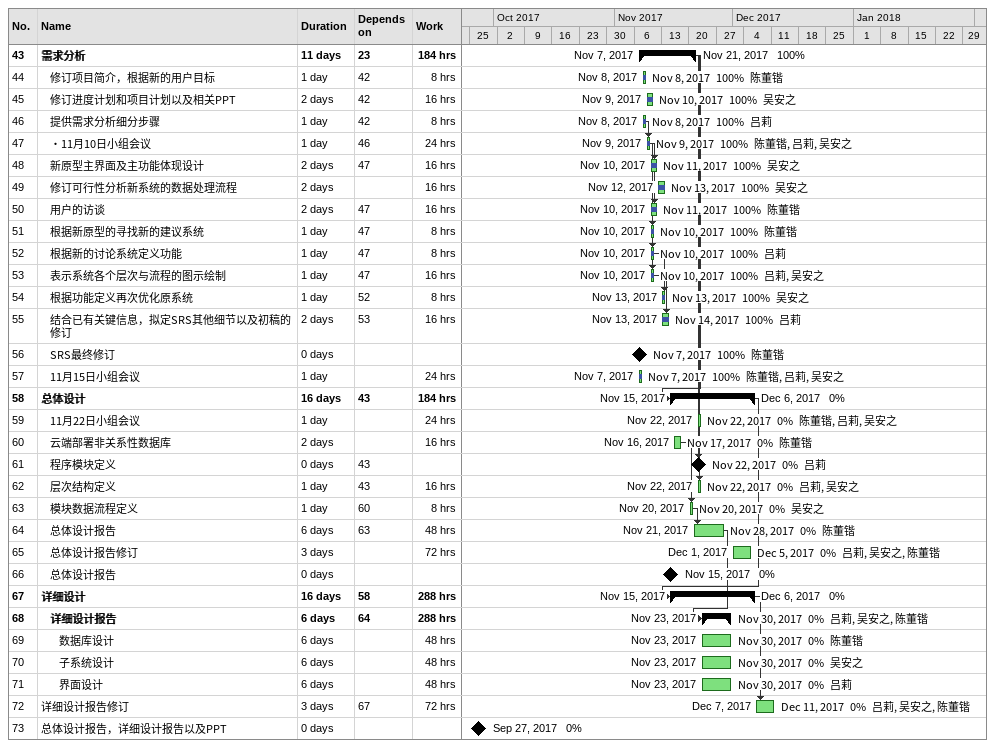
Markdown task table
| ID | Level | Task | Duration | Start | Finish | Predecessors | Resources | % complete | Work (h) |
|---|---|---|---|---|---|---|---|---|---|
| 43 | 1 | **需求分析** | 11d | 2017-11-07 | 2017-11-21 | 23 |  | 100 | 184 |
| 44 | 2 | 修订项目简介，根据新的用户目标 | 1d | 2017-11-08 | 2017-11-08 | 42 | 陈董锴 | 100 | 8 |
| 45 | 2 | 修订进度计划和项目计划以及相关PPT | 2d | 2017-11-09 | 2017-11-10 | 42 | 吴安之 | 100 | 16 |
| 46 | 2 | 提供需求分析细分步骤 | 1d | 2017-11-08 | 2017-11-08 | 42 | 吕莉 | 100 | 8 |
| 47 | 2 | ·11月10日小组会议 | 1d | 2017-11-09 | 2017-11-09 | 46 | 陈董锴, 吕莉, 吴安之 | 100 | 24 |
| 48 | 2 | 新原型主界面及主功能体现设计 | 2d | 2017-11-10 | 2017-11-11 | 47 | 吴安之 | 100 | 16 |
| 49 | 2 | 修订可行性分析新系统的数据处理流程 | 2d | 2017-11-12 | 2017-11-13 |  | 吴安之 | 100 | 16 |
| 50 | 2 | 用户的访谈 | 2d | 2017-11-10 | 2017-11-11 | 47 | 陈董锴 | 100 | 16 |
| 51 | 2 | 根据新原型的寻找新的建议系统 | 1d | 2017-11-10 | 2017-11-10 | 47 | 陈董锴 | 100 | 8 |
| 52 | 2 | 根据新的讨论系统定义功能 | 1d | 2017-11-10 | 2017-11-10 | 47 | 吕莉 | 100 | 8 |
| 53 | 2 | 表示系统各个层次与流程的图示绘制 | 1d | 2017-11-10 | 2017-11-10 | 47 | 吕莉, 吴安之 | 100 | 16 |
| 54 | 2 | 根据功能定义再次优化原系统 | 1d | 2017-11-13 | 2017-11-13 | 52 | 吴安之 | 100 | 8 |
| 55 | 2 | 结合已有关键信息，拟定SRS其他细节以及初稿的修订 | 2d | 2017-11-13 | 2017-11-14 | 53 | 吕莉 | 100 | 16 |
| 56 | 2 | SRS最终修订 | 0d | 2017-11-07 | 2017-11-07 |  | 陈董锴 | 100 |  |
| 57 | 2 | 11月15日小组会议 | 1d | 2017-11-07 | 2017-11-07 |  | 陈董锴, 吕莉, 吴安之 | 100 | 24 |
| 58 | 1 | **总体设计** | 16d | 2017-11-15 | 2017-12-06 | 43 |  | 0 | 184 |
| 59 | 2 | 11月22日小组会议 | 1d | 2017-11-22 | 2017-11-22 |  | 陈董锴, 吕莉, 吴安之 | 0 | 24 |
| 60 | 2 | 云端部署非关系性数据库 | 2d | 2017-11-16 | 2017-11-17 |  | 陈董锴 | 0 | 16 |
| 61 | 2 | 程序模块定义 | 0d | 2017-11-22 | 2017-11-22 | 43 | 吕莉 | 0 |  |
| 62 | 2 | 层次结构定义 | 1d | 2017-11-22 | 2017-11-22 | 43 | 吕莉, 吴安之 | 0 | 16 |
| 63 | 2 | 模块数据流程定义 | 1d | 2017-11-20 | 2017-11-20 | 60 | 吴安之 | 0 | 8 |
| 64 | 2 | 总体设计报告 | 6d | 2017-11-21 | 2017-11-28 | 63 | 陈董锴 | 0 | 48 |
| 65 | 2 | 总体设计报告修订 | 3d | 2017-12-01 | 2017-12-05 |  | 吕莉, 吴安之, 陈董锴 | 0 | 72 |
| 66 | 2 | 总体设计报告 | 0d | 2017-11-15 | 2017-11-15 |  |  | 0 |  |
| 67 | 1 | **详细设计** | 16d | 2017-11-15 | 2017-12-06 | 58 |  | 0 | 288 |
| 68 | 2 | **详细设计报告** | 6d | 2017-11-23 | 2017-11-30 | 64 | 吕莉, 吴安之, 陈董锴 | 0 | 288 |
| 69 | 3 | 数据库设计 | 6d | 2017-11-23 | 2017-11-30 |  | 陈董锴 | 0 | 48 |
| 70 | 3 | 子系统设计 | 6d | 2017-11-23 | 2017-11-30 |  | 吴安之 | 0 | 48 |
| 71 | 3 | 界面设计 | 6d | 2017-11-23 | 2017-11-30 |  | 吕莉 | 0 | 48 |
| 72 | 1 | 详细设计报告修订 | 3d | 2017-12-07 | 2017-12-11 | 67 | 吕莉, 吴安之, 陈董锴 | 0 | 72 |
| 73 | 1 | 总体设计报告，详细设计报告以及PPT | 0d | 2017-09-27 | 2017-09-27 |  |  | 0 |  |
